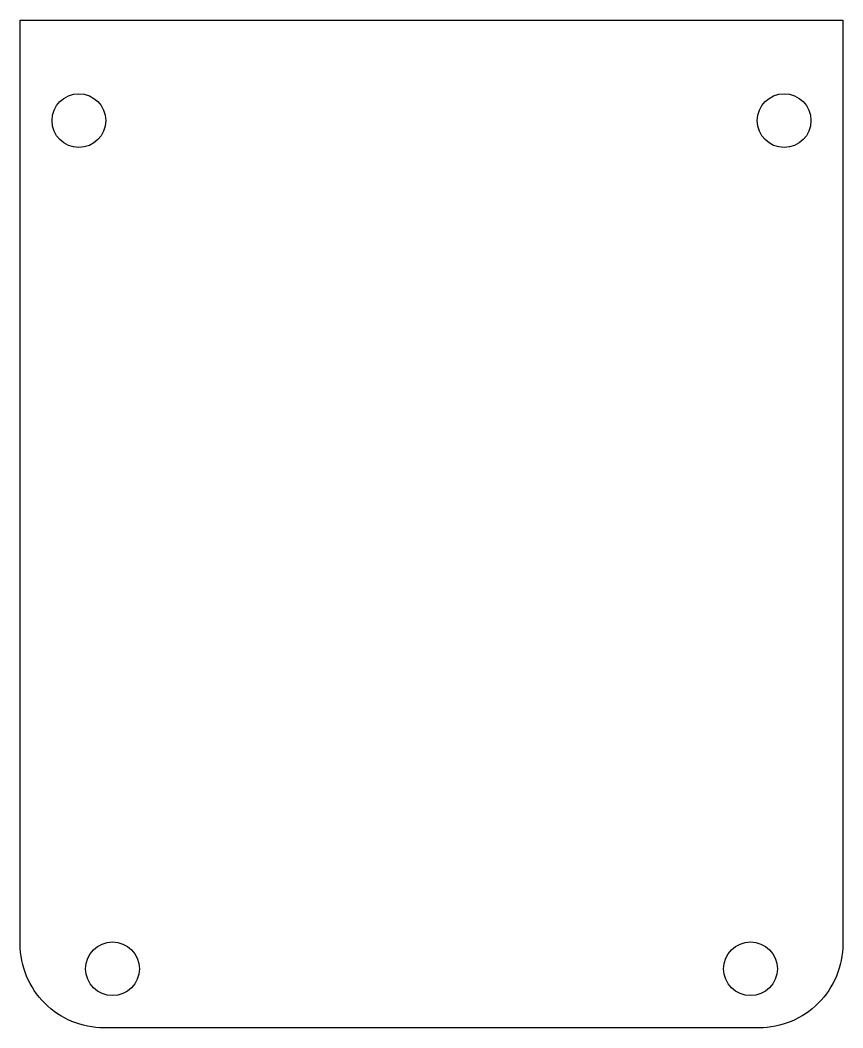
# Model space of a CAD drawing. Header units: millimetres. Extents: x -157.5 to -108.5, y -19.1 to 40.9.
import ezdxf

# ---------------------------------------------------------------- set-up
doc = ezdxf.new("R2010")
doc.units = ezdxf.units.MM
doc.layers.get('0').update_dxf_attribs({"linetype": 'CONTINUOUS'})

msp = doc.modelspace()

# ---------------------------------------------------------------- linework, layer by layer
msp.add_lwpolyline([(-157.5, 40.916), (-108.5, 40.916), (-108.5, -14.084, -0.414214), (-113.5, -19.084), (-152.5, -19.084, -0.414214), (-157.5, -14.084)], format="xyb", close=True)
for centre in [(-154, 34.933), (-112, 34.933), (-152, -15.567), (-114, -15.567)]:
    msp.add_circle(centre, 1.6)

doc.saveas('drawing.dxf')
